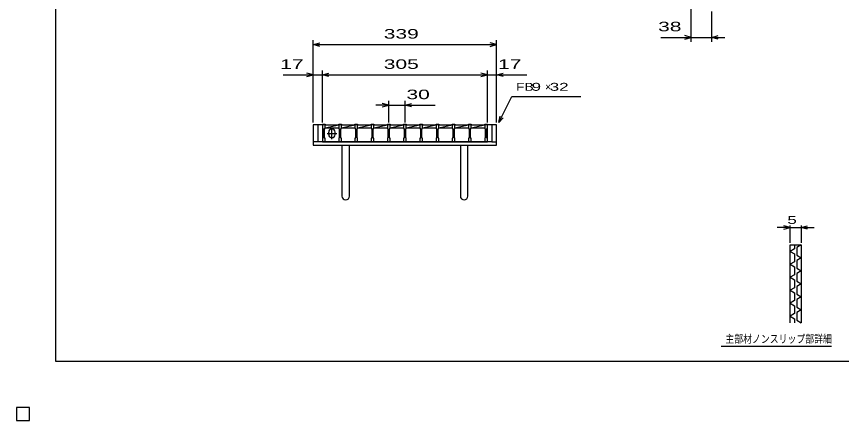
# Model space of a CAD drawing. Units: millimetres, scale not verified. Extents: x -1456 to 1385, y -1026 to 843.
# Drawn here: x -1456 to 70, y -1026 to -279 of the extents above; entities that cross this region are included whole.
import ezdxf
from ezdxf.enums import TextEntityAlignment as Align

# ---------------------------------------------------------------- set-up
doc = ezdxf.new("R2010")
doc.units = ezdxf.units.MM
doc.header["$LTSCALE"] = 8
for name, color, linetype, lineweight in [('0_2', 150, 'Continuous', 25), ('16', 3, 'Continuous', 25), ('19', 6, 'Continuous', 25), ('22', 4, 'Continuous', 25), ('24', 2, 'Continuous', 25), ('32', 4, 'Continuous', 25)]:
    doc.layers.add(name, color=color, linetype=linetype, lineweight=lineweight)
doc.styles.add('ベクトル', font='')
doc.styles.get('ベクトル').set_extended_font_data('ベクトル')

msp = doc.modelspace()

# ---------------------------------------------------------------- linework, layer by layer
at = {"layer": '0_2'}
for p, q in [((-1383.2, -917.2), (-1383.2, 842.8)), ((1384.8, -917.2), (-1383.2, -917.2)), ((-1432, -1002), (-1456, -1002)), ((-1456, -1002), (-1456, -1026)), ((-1432, -1002), (-1456, -1002)), ((-1456, -1002), (-1456, -1026)), ((-1432, -1002), (-1456, -1002)), ((-1456, -1002), (-1456, -1026)), ((-1432, -1002), (-1456, -1002)), ((-1456, -1002), (-1456, -1026)), ((-1432, -1002), (-1456, -1002)), ((-1456, -1002), (-1456, -1026)), ((-1432, -1026), (-1432, -1002)), ((-1432, -1026), (-1432, -1002)), ((-1432, -1026), (-1432, -1002)), ((-1432, -1026), (-1432, -1002)), ((-1432, -1026), (-1432, -1002)), ((-1456, -1026), (-1432, -1026)), ((-1456, -1026), (-1432, -1026)), ((-1456, -1026), (-1432, -1026)), ((-1456, -1026), (-1432, -1026)), ((-1456, -1026), (-1432, -1026))]:
    msp.add_line(p, q, dxfattribs=at)
at = {"layer": '16'}
for p, q in [((-890, -479), (-890, -478.3)), ((-890, -478.3), (-885, -478.3)), ((-890, -479), (-890, -485.5)), ((-885, -479), (-890, -479)), ((-890, -479), (-890, -511)), ((-890, -485.5), (-889, -487.5)), ((-889, -487.5), (-889, -502.5)), ((-886, -487.5), (-885, -485.5)), ((-886, -502.5), (-886, -487.5)), ((-885, -478.3), (-885, -479)), ((-885, -485.5), (-885, -479)), ((-885, -479), (-860, -479)), ((-885, -485), (-860, -479)), ((-885, -485), (-860, -485)), ((-872.5, -506), (-872.5, -484)), ((-860, -479), (-860, -478.3)), ((-860, -478.3), (-855, -478.3)), ((-860, -479), (-860, -485.5)), ((-855, -479), (-860, -479)), ((-860, -485.5), (-859, -487.5)), ((-859, -487.5), (-859, -502.5)), ((-856, -487.5), (-855, -485.5)), ((-856, -502.5), (-856, -487.5)), ((-855, -478.3), (-855, -479)), ((-855, -485.5), (-855, -479)), ((-855, -479), (-830, -479)), ((-855, -485), (-830, -479)), ((-855, -485), (-830, -485)), ((-830, -479), (-830, -478.3)), ((-830, -478.3), (-825, -478.3)), ((-830, -479), (-830, -485.5)), ((-825, -479), (-830, -479)), ((-830, -485.5), (-829, -487.5)), ((-829, -487.5), (-829, -502.5)), ((-826, -487.5), (-825, -485.5)), ((-826, -502.5), (-826, -487.5)), ((-825, -478.3), (-825, -479)), ((-825, -485.5), (-825, -479)), ((-825, -479), (-800, -479)), ((-825, -485), (-800, -479)), ((-825, -485), (-800, -485)), ((-800, -479), (-800, -478.3)), ((-800, -478.3), (-795, -478.3)), ((-800, -479), (-800, -485.5)), ((-795, -479), (-800, -479)), ((-800, -485.5), (-799, -487.5)), ((-799, -487.5), (-799, -502.5)), ((-796, -487.5), (-795, -485.5)), ((-796, -502.5), (-796, -487.5)), ((-795, -478.3), (-795, -479)), ((-795, -485.5), (-795, -479)), ((-795, -479), (-770, -479)), ((-795, -485), (-770, -479)), ((-795, -485), (-770, -485)), ((-770, -479), (-770, -478.3)), ((-770, -478.3), (-765, -478.3)), ((-770, -479), (-770, -485.5)), ((-765, -479), (-770, -479)), ((-770, -485.5), (-769, -487.5)), ((-769, -487.5), (-769, -502.5)), ((-766, -487.5), (-765, -485.5)), ((-766, -502.5), (-766, -487.5)), ((-765, -478.3), (-765, -479)), ((-765, -485.5), (-765, -479)), ((-765, -479), (-740, -479)), ((-765, -485), (-740, -479)), ((-765, -485), (-740, -485)), ((-740, -479), (-740, -478.3)), ((-740, -478.3), (-735, -478.3)), ((-740, -479), (-740, -485.5)), ((-735, -479), (-740, -479)), ((-740, -485.5), (-739, -487.5)), ((-739, -487.5), (-739, -502.5)), ((-736, -487.5), (-735, -485.5)), ((-736, -502.5), (-736, -487.5)), ((-735, -478.3), (-735, -479)), ((-735, -485.5), (-735, -479)), ((-735, -479), (-710, -479)), ((-735, -485), (-710, -479)), ((-735, -485), (-710, -485)), ((-710, -479), (-710, -478.3)), ((-710, -478.3), (-705, -478.3)), ((-710, -479), (-710, -485.5)), ((-705, -479), (-710, -479)), ((-710, -485.5), (-709, -487.5)), ((-709, -487.5), (-709, -502.5)), ((-706, -487.5), (-705, -485.5)), ((-706, -502.5), (-706, -487.5)), ((-705, -478.3), (-705, -479)), ((-705, -485.5), (-705, -479)), ((-705, -479), (-680, -479)), ((-705, -485), (-680, -479)), ((-705, -485), (-680, -485)), ((-680, -479), (-680, -478.3)), ((-680, -478.3), (-675, -478.3)), ((-680, -479), (-680, -485.5)), ((-675, -479), (-680, -479)), ((-680, -485.5), (-679, -487.5)), ((-679, -487.5), (-679, -502.5)), ((-676, -487.5), (-675, -485.5)), ((-676, -502.5), (-676, -487.5)), ((-675, -478.3), (-675, -479)), ((-675, -485.5), (-675, -479)), ((-675, -479), (-650, -479)), ((-675, -485), (-650, -479)), ((-675, -485), (-650, -485)), ((-650, -479), (-650, -478.3)), ((-650, -478.3), (-645, -478.3)), ((-650, -479), (-650, -485.5)), ((-645, -479), (-650, -479)), ((-650, -485.5), (-649, -487.5)), ((-649, -487.5), (-649, -502.5)), ((-646, -487.5), (-645, -485.5)), ((-646, -502.5), (-646, -487.5)), ((-645, -478.3), (-645, -479)), ((-645, -485.5), (-645, -479)), ((-645, -479), (-620, -479)), ((-645, -485), (-620, -479)), ((-645, -485), (-620, -485)), ((-620, -479), (-620, -478.3)), ((-620, -478.3), (-615, -478.3)), ((-620, -479), (-620, -485.5)), ((-615, -479), (-620, -479)), ((-620, -485.5), (-619, -487.5)), ((-619, -487.5), (-619, -502.5)), ((-616, -487.5), (-615, -485.5)), ((-616, -502.5), (-616, -487.5)), ((-615, -478.3), (-615, -479)), ((-615, -485.5), (-615, -479)), ((-615, -479), (-590, -479)), ((-615, -485), (-590, -479)), ((-615, -485), (-590, -485)), ((-590, -479), (-590, -478.3)), ((-590, -478.3), (-585, -478.3)), ((-590, -479), (-590, -485.5)), ((-585, -479), (-590, -479)), ((-590, -485.5), (-589, -487.5)), ((-589, -487.5), (-589, -502.5)), ((-586, -487.5), (-585, -485.5)), ((-586, -502.5), (-586, -487.5)), ((-585, -478.3), (-585, -479)), ((-585, -485.5), (-585, -479)), ((-585, -511), (-585, -479)), ((-889, -502.5), (-890, -504.5)), ((-885, -504.5), (-886, -502.5)), ((-881.5, -495), (-863.5, -495)), ((-878.5, -497), (-878.5, -493)), ((-866.5, -497), (-866.5, -493)), ((-859, -502.5), (-860, -504.5)), ((-855, -504.5), (-856, -502.5)), ((-829, -502.5), (-830, -504.5)), ((-825, -504.5), (-826, -502.5)), ((-799, -502.5), (-800, -504.5)), ((-795, -504.5), (-796, -502.5)), ((-769, -502.5), (-770, -504.5)), ((-765, -504.5), (-766, -502.5)), ((-739, -502.5), (-740, -504.5)), ((-735, -504.5), (-736, -502.5)), ((-709, -502.5), (-710, -504.5)), ((-705, -504.5), (-706, -502.5)), ((-679, -502.5), (-680, -504.5)), ((-675, -504.5), (-676, -502.5)), ((-649, -502.5), (-650, -504.5)), ((-645, -504.5), (-646, -502.5)), ((-619, -502.5), (-620, -504.5)), ((-615, -504.5), (-616, -502.5)), ((-589, -502.5), (-590, -504.5)), ((-585, -504.5), (-586, -502.5)), ((-890, -504.5), (-890, -511)), ((-890, -511), (-885, -511)), ((-885, -511), (-885, -504.5)), ((-885, -511), (-860, -511)), ((-860, -504.5), (-860, -511)), ((-860, -511), (-855, -511)), ((-855, -511), (-855, -504.5)), ((-855, -511), (-830, -511)), ((-830, -504.5), (-830, -511)), ((-830, -511), (-825, -511)), ((-825, -511), (-825, -504.5)), ((-825, -511), (-800, -511)), ((-800, -504.5), (-800, -511)), ((-800, -511), (-795, -511)), ((-795, -511), (-795, -504.5)), ((-795, -511), (-770, -511)), ((-770, -504.5), (-770, -511)), ((-770, -511), (-765, -511)), ((-765, -511), (-765, -504.5)), ((-765, -511), (-740, -511)), ((-740, -504.5), (-740, -511)), ((-740, -511), (-735, -511)), ((-735, -511), (-735, -504.5)), ((-735, -511), (-710, -511)), ((-710, -504.5), (-710, -511)), ((-710, -511), (-705, -511)), ((-705, -511), (-705, -504.5)), ((-705, -511), (-680, -511)), ((-680, -504.5), (-680, -511)), ((-680, -511), (-675, -511)), ((-675, -511), (-675, -504.5)), ((-675, -511), (-650, -511)), ((-650, -504.5), (-650, -511)), ((-650, -511), (-645, -511)), ((-645, -511), (-645, -504.5)), ((-645, -511), (-620, -511)), ((-620, -504.5), (-620, -511)), ((-620, -511), (-615, -511)), ((-615, -511), (-615, -504.5)), ((-615, -511), (-590, -511)), ((-590, -504.5), (-590, -511)), ((-590, -511), (-585, -511)), ((-585, -511), (-585, -504.5)), ((-1432, -1002), (-1456, -1002)), ((-1456, -1002), (-1456, -1026)), ((-1432, -1002), (-1456, -1002)), ((-1456, -1002), (-1456, -1026)), ((-1432, -1002), (-1456, -1002)), ((-1456, -1002), (-1456, -1026)), ((-1432, -1002), (-1456, -1002)), ((-1456, -1002), (-1456, -1026)), ((-1432, -1002), (-1456, -1002)), ((-1456, -1002), (-1456, -1026)), ((-1432, -1026), (-1432, -1002)), ((-1432, -1026), (-1432, -1002)), ((-1432, -1026), (-1432, -1002)), ((-1432, -1026), (-1432, -1002)), ((-1432, -1026), (-1432, -1002)), ((-1456, -1026), (-1432, -1026)), ((-1456, -1026), (-1432, -1026)), ((-1456, -1026), (-1432, -1026)), ((-1456, -1026), (-1432, -1026)), ((-1456, -1026), (-1432, -1026))]:
    msp.add_line(p, q, dxfattribs=at)
for centre, start, end in [((-872.5, -493), 0, 180), ((-872.5, -497), 180, 0)]:
    msp.add_arc(centre, 6, start, end, dxfattribs=at)
at = {"layer": '19'}
for p, q in [((-890, -479), (-907, -479)), ((-907, -479), (-907, -517)), ((-898, -511), (-898, -479)), ((-568, -479), (-585, -479)), ((-577, -479), (-577, -511)), ((-568, -517), (-568, -479)), ((-898, -511), (-907, -511)), ((-907, -517), (-568, -517)), ((-577, -511), (-898, -511)), ((-854, -517), (-854, -611)), ((-840, -611), (-840, -517)), ((-635, -517), (-635, -611)), ((-621, -611), (-621, -517)), ((-577, -511), (-568, -511))]:
    msp.add_line(p, q, dxfattribs=at)
for centre in [(-847, -611), (-628, -611)]:
    msp.add_arc(centre, 7, 180, 0, dxfattribs=at)
at = {"layer": '22'}
for p, q in [((-208, -325.5), (-208, -141.5)), ((-170, -325.5), (-170, -269.5)), ((-264, -317.5), (-208, -317.5)), ((-208, -317.5), (-220, -314.3)), ((-220, -320.7), (-208, -317.5)), ((-208, -317.5), (-170, -317.5)), ((-170, -317.5), (-158, -314.3)), ((-158, -320.7), (-170, -317.5)), ((-170, -317.5), (-146, -317.5)), ((-907, -475), (-907, -323)), ((-907, -331), (-895, -327.8)), ((-895, -334.2), (-907, -331)), ((-907, -331), (-568, -331)), ((-568, -331), (-580, -327.8)), ((-580, -334.2), (-568, -331)), ((-568, -475), (-568, -323)), ((-907, -475), (-907, -379)), ((-890, -475), (-890, -379)), ((-585, -475), (-585, -379)), ((-568, -475), (-568, -379)), ((-963, -387), (-907, -387)), ((-907, -387), (-919, -383.8)), ((-919, -390.2), (-907, -387)), ((-907, -387), (-890, -387)), ((-890, -387), (-878, -383.8)), ((-878, -390.2), (-890, -387)), ((-890, -387), (-585, -387)), ((-585, -387), (-597, -383.8)), ((-597, -390.2), (-585, -387)), ((-585, -387), (-568, -387)), ((-568, -387), (-556, -383.8)), ((-556, -390.2), (-568, -387)), ((-568, -387), (-512, -387)), ((-564, -475), (-540, -427)), ((-540, -427), (-412, -427)), ((-767.5, -443), (-779.5, -439.8)), ((-767.5, -475), (-767.5, -435)), ((-737.5, -435), (-737.5, -475)), ((-737.5, -443), (-725.5, -439.8)), ((-767.5, -443), (-791.5, -443)), ((-779.5, -446.2), (-767.5, -443)), ((-767.5, -443), (-737.5, -443)), ((-725.5, -446.2), (-737.5, -443)), ((-737.5, -443), (-681.5, -443)), ((-564, -475), (-561.6, -463.32)), ((-564, -475), (-556, -466.2))]:
    msp.add_line(p, q, dxfattribs=at)
at = {"layer": '22', "color": 2}
for p, q in [((-1432, -1002), (-1456, -1002)), ((-1456, -1002), (-1456, -1026)), ((-1432, -1002), (-1456, -1002)), ((-1456, -1002), (-1456, -1026)), ((-1432, -1002), (-1456, -1002)), ((-1456, -1002), (-1456, -1026)), ((-1432, -1026), (-1432, -1002)), ((-1432, -1026), (-1432, -1002)), ((-1432, -1026), (-1432, -1002)), ((-1456, -1026), (-1432, -1026)), ((-1456, -1026), (-1432, -1026)), ((-1456, -1026), (-1432, -1026))]:
    msp.add_line(p, q, dxfattribs=at)
at = {"layer": '24', "color": 4}
for p, q in [((-1432, -1002), (-1456, -1002)), ((-1456, -1002), (-1456, -1026)), ((-1432, -1002), (-1456, -1002)), ((-1456, -1002), (-1456, -1026)), ((-1432, -1002), (-1456, -1002)), ((-1456, -1002), (-1456, -1026)), ((-1432, -1026), (-1432, -1002)), ((-1432, -1026), (-1432, -1002)), ((-1432, -1026), (-1432, -1002)), ((-1456, -1026), (-1432, -1026)), ((-1456, -1026), (-1432, -1026)), ((-1456, -1026), (-1432, -1026))]:
    msp.add_line(p, q, dxfattribs=at)
at = {"layer": '32'}
for p, q in [((-24.8, -669.2), (-48.8, -669.2)), ((-24.8, -669.2), (-36.8, -666)), ((-36.8, -672.4), (-24.8, -669.2)), ((-24.8, -697.2), (-24.8, -665.2)), ((-24.8, -669.2), (-4.8, -669.2)), ((-4.8, -665.2), (-4.8, -697.2)), ((-4.8, -669.2), (7.2, -666)), ((7.2, -672.4), (-4.8, -669.2)), ((-4.8, -669.2), (19.2, -669.2)), ((-24.8, -701.2), (-4.8, -701.2)), ((-24.8, -845.2), (-24.8, -701.2)), ((-16.8, -701.2), (-16.8, -708.4)), ((-4.8, -701.2), (-12.8, -706)), ((-4.8, -701.2), (-4.8, -845.2)), ((-16.8, -708.4), (-24.8, -713.2)), ((-24.8, -713.2), (-16.8, -718)), ((-12.8, -706), (-12.8, -720.4)), ((-16.8, -732.4), (-24.8, -737.2)), ((-16.8, -718), (-16.8, -732.4)), ((-12.8, -720.4), (-4.8, -725.2)), ((-4.8, -725.2), (-12.8, -730)), ((-12.8, -730), (-12.8, -744.4)), ((-24.8, -737.2), (-16.8, -742)), ((-16.8, -742), (-16.8, -756.4)), ((-12.8, -744.4), (-4.8, -749.2)), ((-16.8, -756.4), (-24.8, -761.2)), ((-24.8, -761.2), (-16.8, -766)), ((-4.8, -749.2), (-12.8, -754)), ((-12.8, -754), (-12.8, -768.4)), ((-16.8, -766), (-16.8, -780.4)), ((-12.8, -768.4), (-4.8, -773.2)), ((-4.8, -773.2), (-12.8, -778)), ((-12.8, -778), (-12.8, -792.4)), ((-16.8, -780.4), (-24.8, -785.2)), ((-24.8, -785.2), (-16.8, -790)), ((-16.8, -790), (-16.8, -804.4)), ((-12.8, -792.4), (-4.8, -797.2)), ((-16.8, -804.4), (-24.8, -809.2)), ((-4.8, -797.2), (-12.8, -802)), ((-12.8, -802), (-12.8, -816.4)), ((-24.8, -809.2), (-16.8, -814)), ((-16.8, -814), (-16.8, -828.4)), ((-12.8, -816.4), (-4.8, -821.2)), ((-4.8, -821.2), (-12.8, -826)), ((-16.8, -828.4), (-24.8, -833.2)), ((-24.8, -833.2), (-16.8, -838)), ((-16.8, -838), (-16.8, -845.2)), ((-12.8, -826), (-12.8, -840.4)), ((-12.8, -840.4), (-4.8, -845.2)), ((51.2, -889.2), (-152.8, -889.2)), ((-1432, -1002), (-1456, -1002)), ((-1456, -1002), (-1456, -1026)), ((-1432, -1002), (-1456, -1002)), ((-1456, -1002), (-1456, -1026)), ((-1432, -1002), (-1456, -1002)), ((-1456, -1002), (-1456, -1026)), ((-1432, -1002), (-1456, -1002)), ((-1456, -1002), (-1456, -1026)), ((-1432, -1002), (-1456, -1002)), ((-1456, -1002), (-1456, -1026)), ((-1432, -1026), (-1432, -1002)), ((-1432, -1026), (-1432, -1002)), ((-1432, -1026), (-1432, -1002)), ((-1432, -1026), (-1432, -1002)), ((-1432, -1026), (-1432, -1002)), ((-1456, -1026), (-1432, -1026)), ((-1456, -1026), (-1432, -1026)), ((-1456, -1026), (-1432, -1026)), ((-1456, -1026), (-1432, -1026)), ((-1456, -1026), (-1432, -1026))]:
    msp.add_line(p, q, dxfattribs=at)

# ---------------------------------------------------------------- texts
at = {"layer": '22', "color": 2, "style": 'ベクトル'}
for s, height, width, p in [(' 38 ', 17.6, 1.65, (-280, -297.5)), (' 339 ', 17.6, 1.65, (-787.5, -311)), (' 17 ', 17.6, 1.65, (-979, -367)), (' 305 ', 17.6, 1.65, (-787.5, -367)), (' 17 ', 17.6, 1.65, (-576, -367)), ('FB', 14.66, 1.3, (-532, -409)), (' 9 ', 14.66, 1.6, (-512, -409)), (' 32 ', 14.66, 1.6, (-478.4, -409)), (' 30 ', 17.6, 1.65, (-745.5, -423))]:
    msp.add_text(s, height=height, dxfattribs=dict(at, width=width)).set_placement(p, align=Align.MIDDLE_LEFT)
msp.add_text('×', height=14.66, dxfattribs=at).set_placement((-478.4, -409), align=Align.MIDDLE_LEFT)
at = {"layer": '32', "color": 2, "style": 'ベクトル'}
for s, width, p in [(' 5 ', 1.6, (-38.8, -655.2)), ('主部材ノンスリップ部詳細', 0.8, (-144.8, -875.2))]:
    msp.add_text(s, height=14.66, dxfattribs=dict(at, width=width)).set_placement(p, align=Align.MIDDLE_LEFT)

doc.saveas('drawing.dxf')
